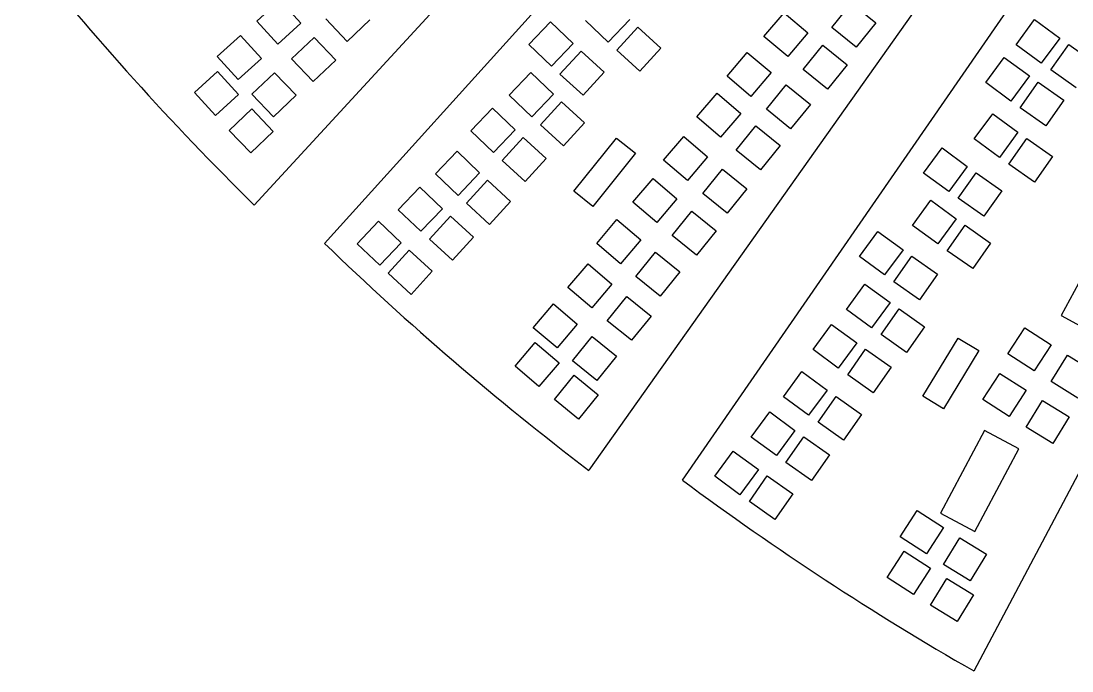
# Model space of a CAD drawing. Extents: x -234 to 632, y -244 to 547.
# Drawn here: x -122.8 to 11.8, y -228.8 to -145.5 of the extents above; entities that cross this region are included whole.
import ezdxf

# ---------------------------------------------------------------- set-up
doc = ezdxf.new("R2010")
doc.units = 0
doc.layers.get('0').update_dxf_attribs({"linetype": 'CONTINUOUS'})

msp = doc.modelspace()

# ---------------------------------------------------------------- linework, layer by layer
at = {"color": 7, "linetype": 'CONTINUOUS'}
for p, q in [((-14.5, -83.86), (-92.9, -169.1)), ((-83.89, -174.01), (-6.28, -88.05)), ((16.88, -108.57), (-50.06, -203.08)), ((-38.06, -204.34), (27.79, -109.07)), ((53.4, -126.42), (-0.76, -228.79)), ((-92.57, -145.55), (-89.62, -142.85)), ((-89.62, -142.85), (-86.92, -145.81)), ((-18.93, -146.37), (-16.41, -143.26)), ((-16.41, -143.26), (-13.3, -145.77)), ((-80.99, -148.13), (-83.75, -145.24)), ((-44.81, -145.34), (-47.57, -148.24)), ((-27.64, -147.5), (-25.05, -144.46)), ((-25.05, -144.46), (-22, -147.05)), ((4.67, -148.57), (7.03, -145.35)), ((7.03, -145.35), (10.26, -147.71)), ((-89.88, -148.51), (-92.57, -145.55)), ((-86.92, -145.81), (-89.88, -148.51)), ((-78.1, -145.37), (-80.99, -148.13)), ((-57.73, -148.54), (-54.97, -145.65)), ((-54.97, -145.65), (-52.08, -148.41)), ((-47.57, -148.24), (-50.47, -145.47)), ((-46.49, -149.25), (-43.79, -146.3)), ((-43.79, -146.3), (-40.84, -149)), ((-15.81, -148.88), (-18.93, -146.37)), ((-13.3, -145.77), (-15.81, -148.88)), ((-97.64, -150.07), (-94.68, -147.38)), ((-94.68, -147.38), (-91.99, -150.33)), ((-88.12, -150.39), (-85.23, -147.63)), ((-85.23, -147.63), (-82.46, -150.52)), ((-24.59, -150.09), (-27.64, -147.5)), ((-22, -147.05), (-24.59, -150.09)), ((10.26, -147.71), (7.89, -150.94)), ((-54.84, -151.31), (-57.73, -148.54)), ((-52.08, -148.41), (-54.84, -151.31)), ((-53.75, -152.32), (-51.05, -149.37)), ((-51.05, -149.37), (-48.1, -152.07)), ((-43.54, -151.95), (-46.49, -149.25)), ((-40.84, -149), (-43.54, -151.95)), ((-22.6, -151.74), (-20.09, -148.63)), ((-20.09, -148.63), (-16.98, -151.14)), ((7.89, -150.94), (4.67, -148.57)), ((9.1, -151.8), (11.4, -148.53)), ((11.4, -148.53), (14.67, -150.83)), ((-94.95, -153.03), (-97.64, -150.07)), ((-91.99, -150.33), (-94.95, -153.03)), ((-85.35, -153.28), (-88.12, -150.39)), ((-82.46, -150.52), (-85.35, -153.28)), ((-32.35, -152.6), (-29.76, -149.55)), ((-29.76, -149.55), (-26.72, -152.14)), ((0.77, -153.41), (3.13, -150.19)), ((3.13, -150.19), (6.36, -152.55)), ((-100.57, -154.69), (-97.62, -152)), ((-97.62, -152), (-94.92, -154.95)), ((-48.1, -152.07), (-50.8, -155.02)), ((-19.49, -154.25), (-22.6, -151.74)), ((-16.98, -151.14), (-19.49, -154.25)), ((12.37, -154.1), (9.1, -151.8)), ((-93.19, -154.91), (-90.3, -152.15)), ((-90.3, -152.15), (-87.53, -155.04)), ((-60.24, -155.03), (-57.48, -152.14)), ((-57.48, -152.14), (-54.59, -154.9)), ((-50.8, -155.02), (-53.75, -152.32)), ((-29.31, -155.19), (-32.35, -152.6)), ((-26.72, -152.14), (-29.31, -155.19)), ((3.99, -155.78), (0.77, -153.41)), ((6.36, -152.55), (3.99, -155.78)), ((5.2, -156.65), (7.5, -153.37)), ((7.5, -153.37), (10.77, -155.67)), ((-97.88, -157.65), (-100.57, -154.69)), ((-36.23, -157.82), (-33.64, -154.77)), ((-33.64, -154.77), (-30.59, -157.36)), ((-27.32, -156.83), (-24.8, -153.72)), ((-24.8, -153.72), (-21.69, -156.24)), ((-94.92, -154.95), (-97.88, -157.65)), ((-90.42, -157.8), (-93.19, -154.91)), ((-87.53, -155.04), (-90.42, -157.8)), ((-57.35, -157.79), (-60.24, -155.03)), ((-54.59, -154.9), (-57.35, -157.79)), ((-56.26, -158.81), (-53.56, -155.86)), ((-53.56, -155.86), (-50.61, -158.56)), ((10.77, -155.67), (8.47, -158.94)), ((-96.12, -159.53), (-93.23, -156.77)), ((-93.23, -156.77), (-90.46, -159.66)), ((-65.15, -159.6), (-62.38, -156.71)), ((-62.38, -156.71), (-59.49, -159.47)), ((-30.59, -157.36), (-33.18, -160.41)), ((-24.21, -159.35), (-27.32, -156.83)), ((-21.69, -156.24), (-24.21, -159.35)), ((-0.7, -160.63), (1.67, -157.4)), ((1.67, -157.4), (4.89, -159.77)), ((8.47, -158.94), (5.2, -156.65)), ((-50.61, -158.56), (-53.31, -161.51)), ((-33.18, -160.41), (-36.23, -157.82)), ((-93.35, -162.42), (-96.12, -159.53)), ((-90.46, -159.66), (-93.35, -162.42)), ((-62.26, -162.36), (-65.15, -159.6)), ((-59.49, -159.47), (-62.26, -162.36)), ((-53.31, -161.51), (-56.26, -158.81)), ((-31.2, -162.06), (-28.68, -158.94)), ((-28.68, -158.94), (-25.57, -161.46)), ((4.89, -159.77), (2.53, -162.99)), ((-61.17, -163.38), (-58.47, -160.43)), ((-58.47, -160.43), (-55.52, -163.13)), ((-51.97, -167.33), (-46.52, -160.53)), ((-46.52, -160.53), (-44.1, -162.46)), ((-40.48, -163.37), (-37.89, -160.32)), ((-37.89, -160.32), (-34.84, -162.91)), ((-25.57, -161.46), (-28.09, -164.57)), ((2.53, -162.99), (-0.7, -160.63)), ((3.73, -163.86), (6.03, -160.59)), ((6.03, -160.59), (9.31, -162.88)), ((-69.7, -165.1), (-66.93, -162.21)), ((-66.93, -162.21), (-64.04, -164.97)), ((-44.1, -162.46), (-49.55, -169.27)), ((-28.09, -164.57), (-31.2, -162.06)), ((-7.18, -165.01), (-4.81, -161.78)), ((-4.81, -161.78), (-1.59, -164.15)), ((-58.22, -166.08), (-61.17, -163.38)), ((-55.52, -163.13), (-58.22, -166.08)), ((-37.43, -165.96), (-40.48, -163.37)), ((-34.84, -162.91), (-37.43, -165.96)), ((-1.59, -164.15), (-3.95, -167.37)), ((7.01, -166.16), (3.73, -163.86)), ((9.31, -162.88), (7.01, -166.16)), ((-66.8, -167.87), (-69.7, -165.1)), ((-64.04, -164.97), (-66.8, -167.87)), ((-35.45, -167.61), (-32.93, -164.5)), ((-32.93, -164.5), (-29.82, -167.01)), ((-3.95, -167.37), (-7.18, -165.01)), ((-2.74, -168.24), (-0.45, -164.96)), ((-0.45, -164.96), (2.83, -167.26)), ((-74.45, -169.7), (-71.69, -166.8)), ((-71.69, -166.8), (-68.8, -169.57)), ((-65.72, -168.88), (-63.02, -165.93)), ((-63.02, -165.93), (-60.07, -168.63)), ((-44.41, -168.75), (-41.82, -165.7)), ((-41.82, -165.7), (-38.77, -168.29)), ((-49.55, -169.27), (-51.97, -167.33)), ((-32.34, -170.12), (-35.45, -167.61)), ((-29.82, -167.01), (-32.34, -170.12)), ((2.83, -167.26), (0.53, -170.54)), ((-68.8, -169.57), (-71.56, -172.46)), ((-62.77, -171.58), (-65.72, -168.88)), ((-60.07, -168.63), (-62.77, -171.58)), ((-41.36, -171.34), (-44.41, -168.75)), ((-38.77, -168.29), (-41.36, -171.34)), ((-8.6, -171.71), (-6.24, -168.49)), ((-6.24, -168.49), (-3.01, -170.85)), ((0.53, -170.54), (-2.74, -168.24)), ((-71.56, -172.46), (-74.45, -169.7)), ((-70.48, -173.47), (-67.77, -170.53)), ((-67.77, -170.53), (-64.82, -173.23)), ((-39.38, -172.99), (-36.86, -169.88)), ((-36.86, -169.88), (-33.75, -172.39)), ((-3.01, -170.85), (-5.38, -174.08)), ((-79.73, -174.06), (-76.97, -171.17)), ((-76.97, -171.17), (-74.07, -173.93)), ((-49.05, -174.02), (-46.46, -170.97)), ((-46.46, -170.97), (-43.41, -173.56)), ((-5.38, -174.08), (-8.6, -171.71)), ((-4.17, -174.95), (-1.87, -171.67)), ((-1.87, -171.67), (1.4, -173.97)), ((-67.53, -176.18), (-70.48, -173.47)), ((-64.82, -173.23), (-67.53, -176.18)), ((-43.41, -173.56), (-46, -176.61)), ((-36.26, -175.5), (-39.38, -172.99)), ((-33.75, -172.39), (-36.26, -175.5)), ((-15.41, -175.7), (-13.04, -172.47)), ((-13.04, -172.47), (-9.82, -174.84)), ((16.1, -172.7), (10.43, -183.27)), ((-76.84, -176.82), (-79.73, -174.06)), ((-74.07, -173.93), (-76.84, -176.82)), ((-75.75, -177.84), (-73.05, -174.89)), ((-73.05, -174.89), (-70.1, -177.59)), ((-46, -176.61), (-49.05, -174.02)), ((-9.82, -174.84), (-12.19, -178.06)), ((-0.9, -177.24), (-4.17, -174.95)), ((1.4, -173.97), (-0.9, -177.24)), ((-44.02, -178.26), (-41.5, -175.15)), ((-41.5, -175.15), (-38.39, -177.66)), ((-12.19, -178.06), (-15.41, -175.7)), ((-10.98, -178.93), (-8.68, -175.66)), ((-8.68, -175.66), (-5.41, -177.95)), ((-70.1, -177.59), (-72.8, -180.54)), ((-52.73, -179.68), (-50.14, -176.63)), ((-50.14, -176.63), (-47.09, -179.22)), ((-72.8, -180.54), (-75.75, -177.84)), ((-40.91, -180.77), (-44.02, -178.26)), ((-38.39, -177.66), (-40.91, -180.77)), ((-7.7, -181.23), (-10.98, -178.93)), ((-5.41, -177.95), (-7.7, -181.23)), ((-49.68, -182.27), (-52.73, -179.68)), ((-47.09, -179.22), (-49.68, -182.27)), ((-17.06, -182.46), (-14.7, -179.23)), ((-14.7, -179.23), (-11.47, -181.6)), ((-47.69, -183.92), (-45.18, -180.81)), ((-45.18, -180.81), (-42.07, -183.32)), ((-11.47, -181.6), (-13.84, -184.82)), ((-57.18, -184.81), (-54.59, -181.76)), ((-54.59, -181.76), (-51.54, -184.35)), ((-13.84, -184.82), (-17.06, -182.46)), ((-12.63, -185.69), (-10.33, -182.41)), ((-10.33, -182.41), (-7.06, -184.71)), ((-51.54, -184.35), (-54.13, -187.4)), ((-44.58, -186.43), (-47.69, -183.92)), ((-42.07, -183.32), (-44.58, -186.43)), ((10.43, -183.27), (14.83, -185.64)), ((-54.13, -187.4), (-57.18, -184.81)), ((-21.34, -187.62), (-18.97, -184.39)), ((-18.97, -184.39), (-15.75, -186.76)), ((-9.36, -187.99), (-12.63, -185.69)), ((-7.06, -184.71), (-9.36, -187.99)), ((3.61, -188.17), (5.78, -184.82)), ((5.78, -184.82), (9.14, -186.99)), ((-59.5, -189.76), (-56.91, -186.72)), ((-56.91, -186.72), (-53.86, -189.31)), ((-52.15, -189.05), (-49.63, -185.94)), ((-49.63, -185.94), (-46.52, -188.45)), ((-15.75, -186.76), (-18.11, -189.99)), ((-7.27, -193.59), (-2.74, -186.14)), ((-2.74, -186.14), (-0.1, -187.74)), ((9.14, -186.99), (6.97, -190.35)), ((-18.11, -189.99), (-21.34, -187.62)), ((-16.9, -190.85), (-14.61, -187.58)), ((-14.61, -187.58), (-11.33, -189.88)), ((-0.1, -187.74), (-4.63, -195.19)), ((6.97, -190.35), (3.61, -188.17)), ((9.15, -191.72), (11.24, -188.31)), ((11.24, -188.31), (14.65, -190.41)), ((-53.86, -189.31), (-56.45, -192.35)), ((-49.03, -191.56), (-52.15, -189.05)), ((-46.52, -188.45), (-49.03, -191.56)), ((-56.45, -192.35), (-59.5, -189.76)), ((-54.47, -194), (-51.95, -190.89)), ((-51.95, -190.89), (-48.84, -193.41)), ((-25.14, -193.67), (-22.77, -190.44)), ((-22.77, -190.44), (-19.54, -192.81)), ((-13.63, -193.15), (-16.9, -190.85)), ((-11.33, -189.88), (-13.63, -193.15)), ((0.41, -194.01), (2.58, -190.66)), ((2.58, -190.66), (5.94, -192.83)), ((12.56, -193.82), (9.15, -191.72)), ((-48.84, -193.41), (-51.36, -196.52)), ((-21.91, -196.03), (-25.14, -193.67)), ((-19.54, -192.81), (-21.91, -196.03)), ((-20.7, -196.9), (-18.4, -193.62)), ((-18.4, -193.62), (-15.13, -195.92)), ((-4.63, -195.19), (-7.27, -193.59)), ((5.94, -192.83), (3.77, -196.19)), ((-51.36, -196.52), (-54.47, -194)), ((3.77, -196.19), (0.41, -194.01)), ((5.95, -197.56), (8.04, -194.15)), ((8.04, -194.15), (11.45, -196.25)), ((-29.26, -198.83), (-26.89, -195.61)), ((-26.89, -195.61), (-23.67, -197.97)), ((-15.13, -195.92), (-17.43, -199.2)), ((11.45, -196.25), (9.36, -199.66)), ((-17.43, -199.2), (-20.7, -196.9)), ((9.36, -199.66), (5.95, -197.56)), ((-26.03, -201.2), (-29.26, -198.83)), ((-23.67, -197.97), (-26.03, -201.2)), ((-24.83, -202.07), (-22.53, -198.79)), ((-22.53, -198.79), (-19.25, -201.09)), ((0.6, -198), (-5.04, -208.59)), ((5.02, -200.35), (0.6, -198)), ((-0.62, -210.94), (5.02, -200.35)), ((-33.93, -203.84), (-31.56, -200.62)), ((-31.56, -200.62), (-28.34, -202.99)), ((-19.25, -201.09), (-21.55, -204.37)), ((-28.34, -202.99), (-30.7, -206.21)), ((-21.55, -204.37), (-24.83, -202.07)), ((-30.7, -206.21), (-33.93, -203.84)), ((-29.5, -207.08), (-27.2, -203.8)), ((-27.2, -203.8), (-23.92, -206.1)), ((-26.22, -209.38), (-29.5, -207.08)), ((-23.92, -206.1), (-26.22, -209.38)), ((-10.18, -211.59), (-8, -208.23)), ((-8, -208.23), (-4.65, -210.41)), ((-5.04, -208.59), (-0.62, -210.94)), ((-4.65, -210.41), (-6.82, -213.76)), ((-6.82, -213.76), (-10.18, -211.59)), ((-4.64, -215.14), (-2.55, -211.73)), ((-2.55, -211.73), (0.86, -213.82)), ((-11.84, -216.8), (-9.66, -213.44)), ((-9.66, -213.44), (-6.31, -215.62)), ((0.86, -213.82), (-1.23, -217.23)), ((-1.23, -217.23), (-4.64, -215.14)), ((-6.31, -215.62), (-8.48, -218.98)), ((-8.48, -218.98), (-11.84, -216.8)), ((-6.3, -220.35), (-4.21, -216.94)), ((-4.21, -216.94), (-0.8, -219.03)), ((-0.8, -219.03), (-2.89, -222.44)), ((-2.89, -222.44), (-6.3, -220.35))]:
    msp.add_line(p, q, dxfattribs=at)
for centre, radius, start, end in [((171.16, 98.97), 376.29, 218.6355, 225.4317), ((177.79, 96.37), 376.28, 225.937, 232.7334), ((186.48, 97.6), 376.28, 233.3625, 240.1587)]:
    msp.add_arc(centre, radius, start, end, dxfattribs=at)

doc.saveas('drawing.dxf')
